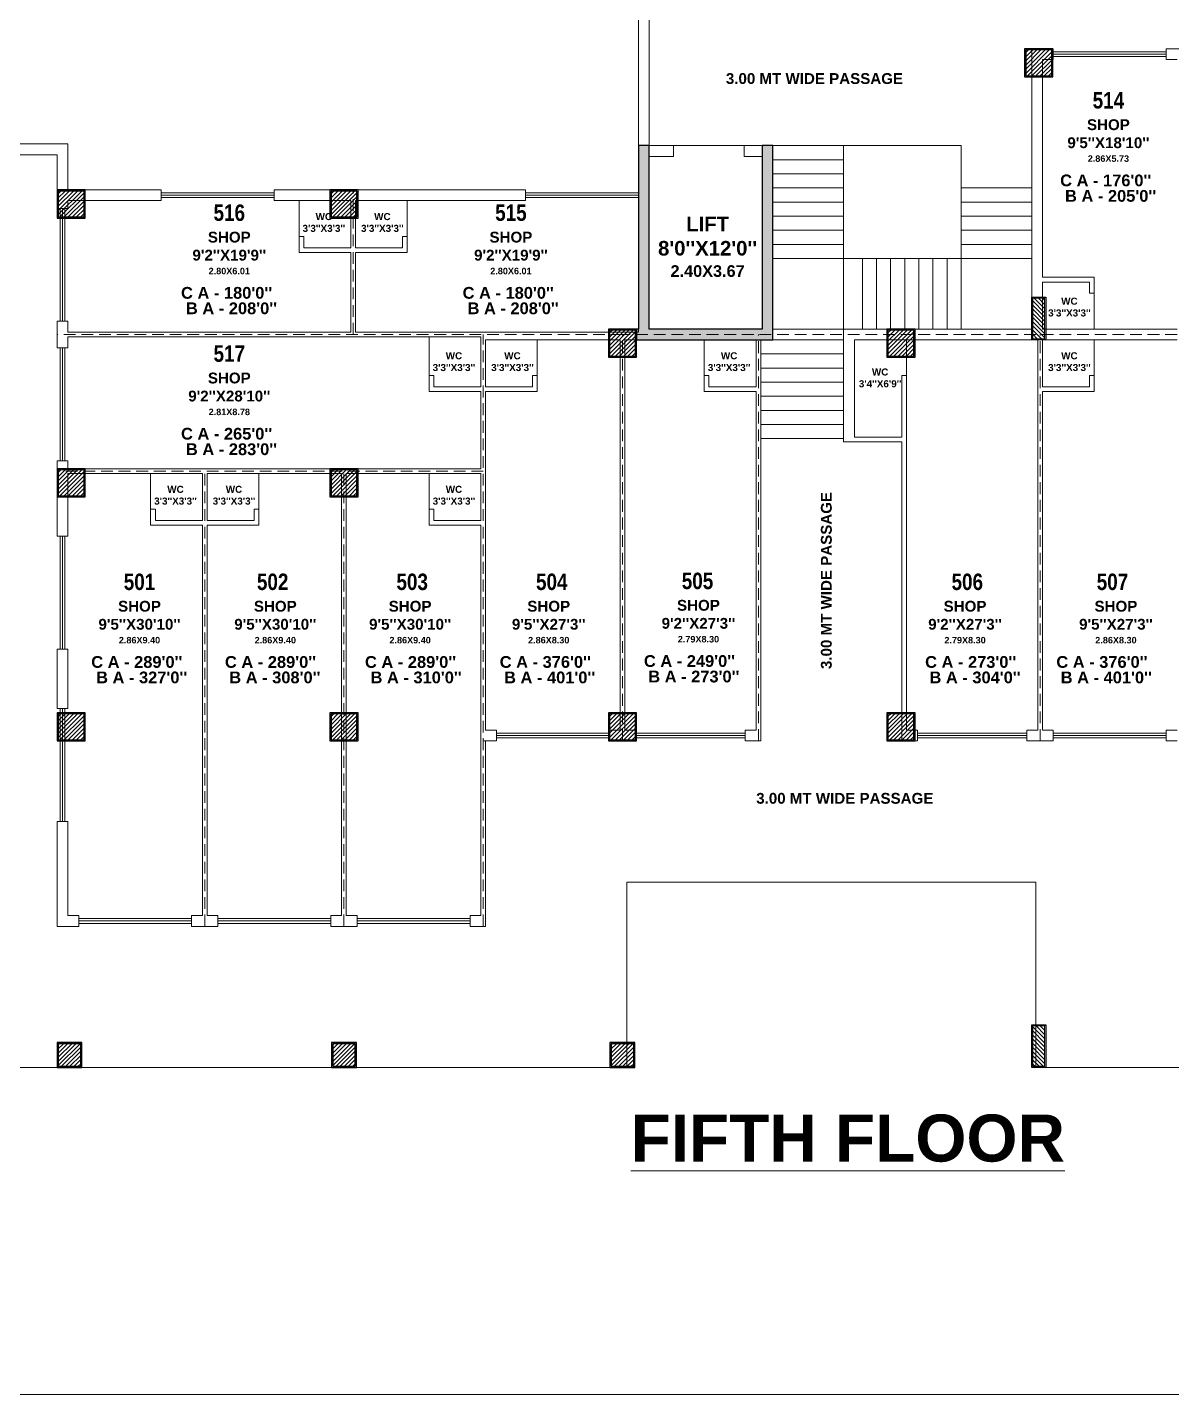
# Model space of a CAD drawing. Header units: metres. Extents: x 0 to 8495, y 0 to 3455.
# Drawn here: x 8351.37 to 8375.7, y 126.34 to 155.42 of the extents above; entities that cross this region are included whole.
import ezdxf

# ---------------------------------------------------------------- set-up
doc = ezdxf.new("R2010")
doc.units = ezdxf.units.M
doc.header["$MEASUREMENT"] = 0
doc.linetypes.add('DASH2', pattern=[0.375, 0.25, -0.125])
doc.layers.get('0').update_dxf_attribs({"lineweight": 18})
doc.layers.add('Columns', color=12, linetype='Continuous', lineweight=25)
doc.styles.get("Standard").update_dxf_attribs({"font": 'ARIALN.TTF', "height": 0.2})

msp = doc.modelspace()

# ---------------------------------------------------------------- hatches: boundary and pattern name
at = {"layer": 'Columns'}
h = msp.add_hatch(dxfattribs=at)
h.set_pattern_fill('ANSI31', scale=0.5)
h.set_pattern_definition([(45, (1241.44248, -303.396695), (-0.0441941738, 0.0441941738), [])])
h.paths.add_polyline_path([(8372.599, 154.389), (8373.149, 154.389), (8373.149, 154.939), (8372.599, 154.939)])
h = msp.add_hatch(dxfattribs=at)
h.set_pattern_fill('AR-CONC', color=150, scale=0.01)
h.set_pattern_definition([(50, (-105.88331, -155.953), (0.07172601826, -0.0062752135), [0.0075, -0.0825]), (355, (-105.88331, -155.953), (-0.01387513336, 0.0752192134), [0.006, -0.066]), (100.4514445, (-105.87733, -155.95352), (0.0578508847, 0.0689439991), [0.0063740192, -0.0701142112]), (46.1842, (-105.88331, -155.933), (0.1067241331, -0.0165519281), [0.01125, -0.12375]), (96.6356355, (-105.87442, -155.93438), (0.0934661946, 0.0974118601), [0.0095610342, -0.105171376]), (351.184164, (-105.88331, -155.933), (0.0934661945, 0.09741186), [0.009, -0.0990000001]), (21, (-105.87331, -155.938), (0.0596907052, -0.04026188907), [0.0075, -0.0825]), (326, (-105.87331, -155.938), (0.0243315332, 0.0725150045), [0.006, -0.066]), (71.4514447, (-105.868335, -155.941354), (0.0840222377, 0.0322531153), [0.006374019, -0.0701142112]), (37.5, (-105.88331, -155.952998), (0.00121598553, 0.03328938538), [0, -0.0652, 0, -0.067, 0, -0.06625]), (7.5, (-105.88331, -155.953), (0.02630695374, 0.03944117119), [0, -0.0382, 0, -0.0637, 0, -0.02525]), (327.5, (-105.90561, -155.952998), (0.05338224362, -0.00225548717), [0, -0.025, 0, -0.078, 0, -0.1035]), (317.5, (-105.91561, -155.953), (0.05831861693, 0.01001049823), [0, -0.0325, 0, -0.0518, 0, -0.0735])])
h.paths.add_polyline_path([(8364.592, 152.904), (8364.362, 152.904), (8364.362, 149.004), (8364.324, 149.004), (8364.324, 148.774), (8367.224, 148.774), (8367.224, 152.904), (8366.994, 152.904), (8366.994, 149.004), (8364.592, 149.004)])
h = msp.add_hatch(dxfattribs=at)
h.set_pattern_fill('ANSI31', scale=0.5)
h.set_pattern_definition([(45, (1220.87248, -306.396695), (-0.0441941738, 0.0441941738), [])])
h.paths.add_polyline_path([(8352.029, 151.389), (8352.579, 151.389), (8352.579, 151.939), (8352.029, 151.939)])
h = msp.add_hatch(dxfattribs=at)
h.set_pattern_fill('ANSI31', scale=0.5)
h.set_pattern_definition([(45, (1226.67248, -306.396695), (-0.0441941738, 0.0441941738), [])])
h.paths.add_polyline_path([(8357.829, 151.389), (8358.379, 151.389), (8358.379, 151.939), (8357.829, 151.939)])
at = {"layer": 'Columns', "lineweight": 0}
h = msp.add_hatch(dxfattribs=at)
h.set_pattern_fill('ANSI31', color=1, scale=0.5, angle=-90)
h.set_pattern_definition([(315, (1239.21632, -301.735686), (0.0441941738, 0.0441941738), [])])
h.paths.add_polyline_path([(8372.749, 148.799), (8372.999, 148.799), (8372.999, 149.659), (8372.749, 149.659)])
at = {"layer": 'Columns'}
h = msp.add_hatch(dxfattribs=at)
h.set_pattern_fill('ANSI31', scale=0.5)
h.set_pattern_definition([(45, (1232.59248, -309.356695), (-0.0441941738, 0.0441941738), [])])
h.paths.add_polyline_path([(8363.749, 148.429), (8364.299, 148.429), (8364.299, 148.979), (8363.749, 148.979)])
h = msp.add_hatch(dxfattribs=at)
h.set_pattern_fill('ANSI31', scale=0.5)
h.set_pattern_definition([(45, (1238.51248, -309.356695), (-0.0441941738, 0.0441941738), [])])
h.paths.add_polyline_path([(8369.669, 148.429), (8370.219, 148.429), (8370.219, 148.979), (8369.669, 148.979)])
h = msp.add_hatch(dxfattribs=at)
h.set_pattern_fill('ANSI31', scale=0.5)
h.set_pattern_definition([(45, (1220.87248, -312.326695), (-0.0441941738, 0.0441941738), [])])
h.paths.add_polyline_path([(8352.029, 145.459), (8352.579, 145.459), (8352.579, 146.009), (8352.029, 146.009)])
h = msp.add_hatch(dxfattribs=at)
h.set_pattern_fill('ANSI31', scale=0.5)
h.set_pattern_definition([(45, (1226.67248, -312.326695), (-0.0441941738, 0.0441941738), [])])
h.paths.add_polyline_path([(8357.829, 145.459), (8358.379, 145.459), (8358.379, 146.009), (8357.829, 146.009)])
h = msp.add_hatch(dxfattribs=at)
h.set_pattern_fill('ANSI31', scale=0.5)
h.set_pattern_definition([(45, (1220.87248, -317.516695), (-0.0441941738, 0.0441941738), [])])
h.paths.add_polyline_path([(8352.029, 140.269), (8352.579, 140.269), (8352.579, 140.819), (8352.029, 140.819)])
h = msp.add_hatch(dxfattribs=at)
h.set_pattern_fill('ANSI31', scale=0.5)
h.set_pattern_definition([(45, (1226.67248, -317.516695), (-0.0441941738, 0.0441941738), [])])
h.paths.add_polyline_path([(8357.829, 140.269), (8358.379, 140.269), (8358.379, 140.819), (8357.829, 140.819)])
h = msp.add_hatch(dxfattribs=at)
h.set_pattern_fill('ANSI31', scale=0.5)
h.set_pattern_definition([(45, (1232.59248, -317.516695), (-0.0441941738, 0.0441941738), [])])
h.paths.add_polyline_path([(8363.749, 140.269), (8364.299, 140.269), (8364.299, 140.819), (8363.749, 140.819)])
h = msp.add_hatch(dxfattribs=at)
h.set_pattern_fill('ANSI31', scale=0.5)
h.set_pattern_definition([(45, (1238.51248, -317.516695), (-0.0441941738, 0.0441941738), [])])
h.paths.add_polyline_path([(8369.669, 140.269), (8370.219, 140.269), (8370.219, 140.819), (8369.669, 140.819)])
at = {"layer": 'Columns', "lineweight": 0}
h = msp.add_hatch(dxfattribs=at)
h.set_pattern_fill('ANSI31', color=1, scale=0.5, angle=90)
h.set_pattern_definition([(135, (15506.53222, 584.72049), (-0.0441941738, -0.0441941738), [])])
h.paths.add_polyline_path([(8372.999, 134.185), (8372.749, 134.185), (8372.749, 133.325), (8372.999, 133.325)])
at = {"layer": 'Columns', "lineweight": 20}
h = msp.add_hatch(dxfattribs=at)
h.set_pattern_fill('ANSI31', color=5, scale=0.5)
h.set_pattern_definition([(45, (1220.83748, -324.530595), (-0.0441941738, 0.0441941738), [])])
h.paths.add_polyline_path([(8352.029, 133.325), (8352.509, 133.325), (8352.509, 133.805), (8352.029, 133.805)])
h = msp.add_hatch(dxfattribs=at)
h.set_pattern_fill('ANSI31', color=5, scale=0.5)
h.set_pattern_definition([(45, (1226.67248, -324.530595), (-0.0441941738, 0.0441941738), [])])
h.paths.add_polyline_path([(8357.864, 133.325), (8358.344, 133.325), (8358.344, 133.805), (8357.864, 133.805)])
h = msp.add_hatch(dxfattribs=at)
h.set_pattern_fill('ANSI31', color=5, scale=0.5)
h.set_pattern_definition([(45, (1232.59248, -324.530595), (-0.0441941738, 0.0441941738), [])])
h.paths.add_polyline_path([(8363.784, 133.325), (8364.264, 133.325), (8364.264, 133.805), (8363.784, 133.805)])

# ---------------------------------------------------------------- linework, layer by layer
at = {"lineweight": 0}
for p, q in [((8364.362, 156.134), (8364.362, 151.964)), ((8364.592, 155.904), (8364.592, 152.904)), ((8373.184, 154.964), (8372.724, 154.964)), ((8372.724, 152.529), (8372.724, 154.964)), ((8372.724, 154.864), (8372.724, 152.904)), ((8373.184, 154.734), (8372.954, 154.734)), ((8372.954, 150.434), (8372.954, 154.734)), ((8372.954, 154.734), (8373.184, 154.734)), ((8373.184, 154.964), (8373.184, 154.734)), ((8380.714, 154.964), (8375.584, 154.964)), ((8375.584, 154.734), (8375.584, 154.964)), ((8375.814, 154.734), (8375.584, 154.734)), ((8375.584, 154.734), (8375.814, 154.734)), ((8352.004, 152.712), (8340.334, 152.712)), ((8352.234, 152.942), (8340.564, 152.942)), ((8352.004, 151.734), (8352.004, 152.712)), ((8352.234, 151.964), (8352.234, 152.942)), ((8364.362, 151.964), (8364.362, 152.904)), ((8365.111, 152.904), (8364.592, 152.904)), ((8364.592, 152.674), (8365.111, 152.674)), ((8365.111, 152.674), (8364.592, 152.674)), ((8365.111, 152.674), (8364.592, 152.674)), ((8364.592, 149.004), (8364.592, 152.674)), ((8364.592, 152.674), (8364.592, 151.734)), ((8365.111, 152.674), (8365.111, 152.904)), ((8366.994, 152.904), (8366.611, 152.904)), ((8366.611, 152.904), (8366.611, 152.674)), ((8366.691, 152.674), (8366.611, 152.674)), ((8366.681, 152.674), (8366.994, 152.674)), ((8366.994, 152.674), (8366.681, 152.674)), ((8366.994, 152.904), (8367.224, 152.904)), ((8366.994, 149.004), (8366.994, 152.674)), ((8367.224, 152.904), (8367.224, 149.004)), ((8371.224, 152.904), (8368.724, 152.904)), ((8371.224, 152.004), (8371.224, 152.904)), ((8372.724, 152.674), (8372.724, 149.004)), ((8372.724, 149.004), (8372.724, 152.674)), ((8372.724, 152.674), (8372.724, 149.004)), ((8352.004, 151.569), (8352.004, 151.964)), ((8354.221, 151.964), (8352.234, 151.964)), ((8354.221, 151.964), (8354.221, 151.734)), ((8361.962, 151.964), (8356.621, 151.964)), ((8356.621, 151.734), (8356.621, 151.964)), ((8361.962, 151.964), (8361.962, 151.734)), ((8364.362, 151.734), (8364.362, 151.964)), ((8364.592, 149.004), (8364.592, 152.004)), ((8364.592, 149.004), (8364.592, 152.004)), ((8364.592, 149.004), (8364.592, 151.964)), ((8372.954, 150.104), (8372.954, 151.864)), ((8372.954, 151.864), (8372.954, 150.104)), ((8352.004, 151.569), (8352.234, 151.569)), ((8352.234, 151.569), (8352.234, 151.734)), ((8354.221, 151.734), (8352.234, 151.734)), ((8358.248, 151.734), (8356.621, 151.734)), ((8357.148, 151.734), (8357.148, 150.634)), ((8357.148, 151.734), (8357.148, 150.974)), ((8358.248, 151.734), (8358.248, 150.734)), ((8361.114, 151.734), (8358.348, 151.734)), ((8358.348, 151.734), (8358.348, 150.734)), ((8359.448, 151.734), (8359.448, 150.634)), ((8359.448, 151.734), (8359.448, 150.974)), ((8361.962, 151.734), (8361.114, 151.734)), ((8364.362, 151.734), (8364.362, 150.39)), ((8357.148, 150.974), (8357.248, 150.974)), ((8357.248, 150.974), (8357.248, 150.734)), ((8359.348, 150.974), (8359.348, 150.734)), ((8359.448, 150.974), (8359.348, 150.974)), ((8357.148, 150.634), (8358.248, 150.634)), ((8357.248, 150.734), (8358.248, 150.734)), ((8358.248, 150.634), (8358.248, 148.939)), ((8359.348, 150.734), (8358.348, 150.734)), ((8358.348, 150.634), (8358.348, 148.939)), ((8359.448, 150.634), (8358.348, 150.634)), ((8364.362, 150.634), (8364.362, 148.939)), ((8364.592, 149.004), (8364.592, 150.504)), ((8374.054, 150.104), (8372.954, 150.104)), ((8374.054, 149.004), (8374.054, 150.104)), ((8372.954, 149.004), (8372.954, 150.004)), ((8372.954, 150.004), (8372.954, 149.004)), ((8373.954, 150.004), (8372.954, 150.004)), ((8373.954, 149.764), (8373.954, 150.004)), ((8374.054, 149.764), (8373.954, 149.764)), ((8374.054, 149.004), (8374.054, 149.764)), ((8352.004, 148.889), (8352.004, 149.169)), ((8352.004, 149.169), (8352.234, 149.169)), ((8352.234, 148.939), (8352.234, 149.169)), ((8352.004, 148.604), (8352.004, 148.939)), ((8358.248, 148.939), (8352.234, 148.939)), ((8361.014, 148.939), (8358.348, 148.939)), ((8363.974, 148.939), (8361.014, 148.939)), ((8364.362, 148.939), (8363.974, 148.939)), ((8364.592, 149.004), (8366.994, 149.004)), ((8367.224, 149.004), (8370.159, 149.004)), ((8370.159, 149.004), (8370.389, 149.004)), ((8370.389, 149.004), (8370.692, 149.004)), ((8370.389, 149.004), (8370.692, 149.004)), ((8370.624, 149.004), (8372.699, 149.004)), ((8370.922, 149.004), (8372.724, 149.004)), ((8372.699, 149.004), (8371.199, 149.004)), ((8375.814, 149.004), (8372.954, 149.004)), ((8352.004, 148.604), (8352.004, 148.641)), ((8352.004, 148.604), (8352.234, 148.604)), ((8361.014, 148.839), (8352.234, 148.839)), ((8352.234, 148.774), (8352.234, 148.839)), ((8352.234, 148.774), (8352.234, 148.604)), ((8352.234, 148.604), (8352.234, 148.641)), ((8359.914, 148.774), (8359.914, 147.674)), ((8359.914, 148.774), (8359.914, 148.014)), ((8361.014, 147.774), (8361.014, 148.774)), ((8361.014, 147.774), (8361.014, 148.774)), ((8361.014, 148.774), (8361.014, 147.774)), ((8361.014, 148.774), (8361.014, 147.774)), ((8361.014, 148.774), (8361.014, 147.774)), ((8361.014, 148.774), (8361.014, 147.774)), ((8361.114, 147.774), (8361.114, 148.774)), ((8361.114, 147.774), (8361.114, 148.774)), ((8361.114, 147.774), (8361.114, 148.774)), ((8361.114, 148.774), (8361.114, 147.774)), ((8361.114, 148.774), (8361.114, 147.774)), ((8361.114, 148.774), (8361.114, 147.774)), ((8361.114, 148.774), (8361.114, 147.774)), ((8361.114, 148.774), (8363.974, 148.774)), ((8362.214, 148.774), (8362.214, 147.674)), ((8362.214, 148.774), (8362.214, 148.014)), ((8363.974, 140.474), (8363.974, 148.774)), ((8364.074, 148.774), (8366.864, 148.774)), ((8364.074, 140.474), (8364.074, 148.774)), ((8365.764, 148.774), (8365.764, 147.674)), ((8365.764, 148.774), (8365.764, 148.014)), ((8365.934, 148.774), (8365.834, 148.774)), ((8365.934, 148.774), (8365.834, 148.774)), ((8365.934, 148.774), (8366.864, 148.774)), ((8366.864, 148.774), (8365.934, 148.774)), ((8366.864, 147.774), (8366.864, 148.774)), ((8366.864, 147.774), (8366.864, 148.774)), ((8366.864, 148.774), (8366.864, 147.774)), ((8366.864, 148.774), (8366.864, 147.774)), ((8366.864, 148.774), (8366.864, 147.774)), ((8366.864, 148.774), (8366.864, 147.774)), ((8366.964, 148.774), (8368.034, 148.774)), ((8366.964, 140.244), (8366.964, 148.774)), ((8367.034, 148.774), (8368.724, 148.774)), ((8368.034, 148.774), (8367.034, 148.774)), ((8368.034, 148.774), (8368.134, 148.774)), ((8368.034, 148.774), (8368.134, 148.774)), ((8368.954, 148.774), (8370.178, 148.774)), ((8368.954, 148.774), (8368.954, 146.704)), ((8368.954, 148.774), (8368.954, 146.704)), ((8369.994, 148.774), (8372.854, 148.774)), ((8369.994, 148.774), (8372.854, 148.774)), ((8370.064, 140.474), (8370.064, 148.774)), ((8370.064, 148.774), (8370.064, 148.014)), ((8371.854, 148.774), (8371.754, 148.774)), ((8371.854, 148.774), (8371.754, 148.774)), ((8371.854, 148.774), (8371.754, 148.774)), ((8371.854, 148.774), (8371.754, 148.774)), ((8371.854, 148.774), (8372.854, 148.774)), ((8372.854, 148.774), (8371.854, 148.774)), ((8371.854, 148.774), (8372.854, 148.774)), ((8372.854, 148.774), (8371.854, 148.774)), ((8372.854, 147.774), (8372.854, 148.774)), ((8372.854, 147.774), (8372.854, 148.774)), ((8372.854, 148.774), (8372.854, 147.774)), ((8372.854, 148.774), (8372.854, 147.774)), ((8372.854, 148.774), (8372.854, 147.774)), ((8372.854, 148.774), (8372.854, 147.774)), ((8372.854, 147.774), (8372.854, 148.774)), ((8372.854, 147.774), (8372.854, 148.774)), ((8372.854, 148.774), (8372.854, 147.774)), ((8372.854, 148.774), (8372.854, 147.774)), ((8372.854, 148.774), (8372.854, 147.774)), ((8372.854, 148.774), (8372.854, 147.774)), ((8372.954, 147.774), (8372.954, 148.774)), ((8372.954, 147.774), (8372.954, 148.774)), ((8372.954, 147.774), (8372.954, 148.774)), ((8372.954, 148.774), (8372.954, 147.774)), ((8372.954, 148.774), (8372.954, 147.774)), ((8372.954, 148.774), (8372.954, 147.774)), ((8372.954, 148.774), (8372.954, 147.774)), ((8372.954, 148.774), (8372.954, 148.774)), ((8375.814, 148.774), (8372.954, 148.774)), ((8374.054, 148.774), (8374.054, 147.674)), ((8374.054, 148.774), (8374.054, 148.014)), ((8359.914, 148.014), (8360.014, 148.014)), ((8360.014, 148.014), (8360.014, 147.774)), ((8362.114, 148.014), (8362.114, 147.774)), ((8362.214, 148.014), (8362.114, 148.014)), ((8365.764, 148.014), (8365.864, 148.014)), ((8365.864, 148.014), (8365.864, 147.774)), ((8369.964, 146.704), (8369.964, 148.014)), ((8370.064, 148.014), (8369.964, 148.014)), ((8373.954, 148.014), (8373.954, 147.774)), ((8374.054, 148.014), (8373.954, 148.014)), ((8360.014, 147.774), (8361.014, 147.774)), ((8362.114, 147.774), (8361.114, 147.774)), ((8365.864, 147.774), (8366.864, 147.774)), ((8373.954, 147.774), (8372.954, 147.774)), ((8359.914, 147.674), (8361.014, 147.674)), ((8361.014, 146.034), (8361.014, 147.674)), ((8361.114, 140.474), (8361.114, 147.674)), ((8362.214, 147.674), (8361.114, 147.674)), ((8365.764, 147.674), (8366.864, 147.674)), ((8366.864, 140.474), (8366.864, 147.674)), ((8372.854, 140.474), (8372.854, 147.674)), ((8372.854, 140.474), (8372.854, 147.674)), ((8372.954, 140.474), (8372.954, 147.674)), ((8374.054, 147.674), (8372.954, 147.674)), ((8368.724, 146.604), (8368.724, 146.674)), ((8369.964, 146.604), (8368.724, 146.604)), ((8368.954, 146.704), (8369.964, 146.704)), ((8369.964, 140.244), (8369.964, 146.604)), ((8352.004, 146.168), (8352.004, 146.204)), ((8352.004, 144.596), (8352.004, 146.204)), ((8352.004, 146.204), (8352.234, 146.204)), ((8352.234, 146.168), (8352.234, 146.204)), ((8352.234, 146.204), (8352.234, 146.034)), ((8352.234, 146.034), (8361.014, 146.034)), ((8363.974, 145.934), (8363.974, 146.034)), ((8352.234, 145.934), (8352.234, 144.596)), ((8352.234, 145.934), (8355.094, 145.934)), ((8353.994, 145.934), (8353.994, 144.834)), ((8354.094, 145.934), (8353.994, 145.934)), ((8353.994, 145.934), (8353.994, 145.174)), ((8354.094, 145.934), (8353.994, 145.934)), ((8354.094, 145.934), (8355.094, 145.934)), ((8355.094, 145.934), (8354.094, 145.934)), ((8355.094, 144.934), (8355.094, 145.934)), ((8355.094, 144.934), (8355.094, 145.934)), ((8355.094, 145.934), (8355.094, 144.934)), ((8355.094, 145.934), (8355.094, 144.934)), ((8355.094, 145.934), (8355.094, 144.934)), ((8355.094, 145.934), (8355.094, 144.934)), ((8355.194, 144.934), (8355.194, 145.934)), ((8355.194, 144.934), (8355.194, 145.934)), ((8355.194, 144.934), (8355.194, 145.934)), ((8355.194, 145.934), (8355.194, 144.934)), ((8355.194, 145.934), (8355.194, 144.934)), ((8355.194, 145.934), (8355.194, 144.934)), ((8356.194, 145.934), (8355.194, 145.934)), ((8355.194, 145.934), (8355.194, 144.934)), ((8355.194, 145.934), (8356.194, 145.934)), ((8355.194, 145.934), (8358.054, 145.934)), ((8356.194, 145.934), (8356.294, 145.934)), ((8356.194, 145.934), (8356.294, 145.934)), ((8356.294, 145.934), (8356.294, 144.834)), ((8356.294, 145.934), (8356.294, 145.174)), ((8358.054, 136.53), (8358.054, 145.934)), ((8358.154, 136.53), (8358.154, 145.934)), ((8358.154, 145.934), (8361.014, 145.934)), ((8359.914, 145.934), (8359.914, 144.834)), ((8359.914, 145.934), (8359.914, 145.174)), ((8361.014, 144.934), (8361.014, 145.934)), ((8353.994, 145.174), (8354.094, 145.174)), ((8354.094, 145.174), (8354.094, 144.934)), ((8356.194, 145.174), (8356.194, 144.934)), ((8356.294, 145.174), (8356.194, 145.174)), ((8359.914, 145.174), (8360.014, 145.174)), ((8360.014, 145.174), (8360.014, 144.934)), ((8353.994, 144.834), (8355.094, 144.834)), ((8354.094, 144.934), (8355.094, 144.934)), ((8355.094, 136.53), (8355.094, 144.834)), ((8356.194, 144.934), (8355.194, 144.934)), ((8355.194, 136.53), (8355.194, 144.834)), ((8356.294, 144.834), (8355.194, 144.834)), ((8359.914, 144.834), (8361.014, 144.834)), ((8360.014, 144.934), (8361.014, 144.934)), ((8361.014, 136.53), (8361.014, 144.834)), ((8352.004, 144.596), (8352.234, 144.596)), ((8352.004, 140.934), (8352.004, 142.196)), ((8352.004, 140.934), (8352.004, 142.196)), ((8352.004, 142.196), (8352.234, 142.196)), ((8352.234, 140.934), (8352.234, 142.196)), ((8352.004, 140.934), (8352.234, 140.934)), ((8361.344, 140.474), (8361.114, 140.474)), ((8361.344, 140.474), (8361.344, 140.244)), ((8363.744, 140.474), (8363.974, 140.474)), ((8363.744, 140.474), (8363.744, 140.244)), ((8364.074, 140.474), (8364.304, 140.474)), ((8364.304, 140.474), (8364.304, 140.244)), ((8366.634, 140.474), (8366.864, 140.474)), ((8366.634, 140.474), (8366.634, 140.244)), ((8370.064, 140.474), (8370.294, 140.474)), ((8370.294, 140.474), (8370.294, 140.244)), ((8372.624, 140.474), (8372.854, 140.474)), ((8372.624, 140.474), (8372.624, 140.244)), ((8372.624, 140.474), (8372.854, 140.474)), ((8372.624, 140.474), (8372.624, 140.244)), ((8372.954, 140.474), (8373.184, 140.474)), ((8373.184, 140.474), (8373.184, 140.244)), ((8375.584, 140.474), (8375.814, 140.474)), ((8375.584, 140.474), (8375.584, 140.244)), ((8361.114, 136.53), (8361.114, 140.244)), ((8361.114, 136.53), (8361.114, 140.244)), ((8361.114, 140.244), (8361.344, 140.244)), ((8364.304, 140.244), (8363.744, 140.244)), ((8363.744, 140.244), (8364.304, 140.244)), ((8366.634, 140.244), (8366.914, 140.244)), ((8366.914, 140.244), (8366.964, 140.244)), ((8370.294, 140.244), (8369.964, 140.244)), ((8373.184, 140.244), (8372.624, 140.244)), ((8372.624, 140.244), (8373.184, 140.244)), ((8373.184, 140.244), (8372.624, 140.244)), ((8372.624, 140.244), (8373.184, 140.244)), ((8375.584, 140.244), (8375.814, 140.244)), ((8352.004, 136.3), (8352.004, 138.534)), ((8352.004, 136.3), (8352.004, 138.534)), ((8352.004, 138.534), (8352.234, 138.534)), ((8352.234, 136.53), (8352.234, 138.534)), ((8361.114, 137.244), (8361.114, 136.3)), ((8352.234, 136.53), (8352.464, 136.53)), ((8352.464, 136.53), (8352.464, 136.3)), ((8354.864, 136.53), (8355.094, 136.53)), ((8354.864, 136.53), (8354.864, 136.3)), ((8355.194, 136.53), (8355.424, 136.53)), ((8355.424, 136.53), (8355.424, 136.3)), ((8357.824, 136.53), (8358.054, 136.53)), ((8357.824, 136.53), (8357.824, 136.3)), ((8358.154, 136.53), (8358.384, 136.53)), ((8358.384, 136.53), (8358.384, 136.3)), ((8360.784, 136.53), (8361.014, 136.53)), ((8360.784, 136.53), (8360.784, 136.3)), ((8360.784, 136.53), (8361.014, 136.53)), ((8360.784, 136.53), (8360.784, 136.3)), ((8352.464, 136.3), (8352.004, 136.3)), ((8355.424, 136.3), (8354.864, 136.3)), ((8358.384, 136.3), (8357.824, 136.3)), ((8361.114, 136.3), (8360.784, 136.3)), ((8361.114, 136.3), (8360.784, 136.3))]:
    msp.add_line(p, q, dxfattribs=at)
at = {"color": 193, "lineweight": 0}
for p, q in [((8373.184, 154.899), (8375.584, 154.899)), ((8373.184, 154.799), (8375.584, 154.799)), ((8354.221, 151.899), (8356.621, 151.899)), ((8354.221, 151.799), (8356.621, 151.799)), ((8361.962, 151.899), (8364.362, 151.899)), ((8361.962, 151.799), (8364.362, 151.799)), ((8352.069, 149.169), (8352.069, 151.569)), ((8352.169, 149.169), (8352.169, 151.569)), ((8352.069, 146.204), (8352.069, 148.604)), ((8352.169, 146.204), (8352.169, 148.604)), ((8352.069, 142.196), (8352.069, 144.596)), ((8352.169, 142.196), (8352.169, 144.596)), ((8352.069, 138.534), (8352.069, 140.934)), ((8352.169, 138.534), (8352.169, 140.934)), ((8361.344, 140.409), (8363.744, 140.409)), ((8361.344, 140.309), (8363.744, 140.309)), ((8364.304, 140.409), (8366.634, 140.409)), ((8364.304, 140.309), (8366.634, 140.309)), ((8370.294, 140.409), (8372.624, 140.409)), ((8370.294, 140.309), (8372.624, 140.309)), ((8373.184, 140.409), (8375.584, 140.409)), ((8373.184, 140.309), (8375.584, 140.309)), ((8352.464, 136.465), (8354.864, 136.465)), ((8355.424, 136.465), (8357.824, 136.465)), ((8358.384, 136.465), (8360.784, 136.465)), ((8352.464, 136.365), (8354.864, 136.365)), ((8355.424, 136.365), (8357.824, 136.365)), ((8358.384, 136.365), (8360.784, 136.365))]:
    msp.add_line(p, q, dxfattribs=at)
at = {"color": 134, "lineweight": 0}
for p, q in [((8373.184, 154.849), (8375.584, 154.849)), ((8366.611, 152.904), (8365.111, 152.904)), ((8354.221, 151.849), (8356.621, 151.849)), ((8361.962, 151.849), (8364.362, 151.849)), ((8352.119, 149.169), (8352.119, 151.569)), ((8357.148, 151.734), (8357.148, 150.974)), ((8359.448, 151.734), (8359.448, 150.974)), ((8374.054, 149.004), (8374.054, 149.764)), ((8352.119, 146.204), (8352.119, 148.604)), ((8359.914, 148.839), (8359.914, 148.014)), ((8362.214, 148.774), (8362.214, 148.014)), ((8365.764, 148.774), (8365.764, 148.014)), ((8374.054, 148.774), (8374.054, 148.014)), ((8353.994, 145.934), (8353.994, 145.174)), ((8356.294, 145.934), (8356.294, 145.174)), ((8359.914, 145.934), (8359.914, 145.174)), ((8352.119, 142.196), (8352.119, 144.596)), ((8352.119, 138.534), (8352.119, 140.934)), ((8361.344, 140.359), (8363.744, 140.359)), ((8364.304, 140.359), (8366.634, 140.359)), ((8370.294, 140.359), (8372.624, 140.359)), ((8373.184, 140.359), (8375.584, 140.359)), ((8352.464, 136.415), (8354.864, 136.415)), ((8355.424, 136.415), (8357.824, 136.415)), ((8358.384, 136.415), (8360.784, 136.415))]:
    msp.add_line(p, q, dxfattribs=at)
at = {"color": 251, "lineweight": 0}
for p, q in [((8368.724, 152.904), (8367.224, 152.904)), ((8368.724, 149.004), (8368.724, 152.904)), ((8368.724, 152.604), (8367.224, 152.604)), ((8368.724, 152.304), (8367.224, 152.304)), ((8368.724, 152.004), (8367.224, 152.004)), ((8371.224, 149.004), (8371.224, 152.004)), ((8372.724, 152.004), (8371.224, 152.004)), ((8368.724, 151.704), (8367.224, 151.704)), ((8372.724, 151.704), (8371.224, 151.704)), ((8368.724, 151.404), (8367.224, 151.404)), ((8372.724, 151.404), (8371.224, 151.404)), ((8368.724, 151.104), (8367.224, 151.104)), ((8372.724, 151.104), (8371.224, 151.104)), ((8368.724, 150.804), (8367.224, 150.804)), ((8372.724, 150.804), (8371.224, 150.804)), ((8372.724, 150.504), (8367.224, 150.504)), ((8369.124, 149.004), (8369.124, 150.504)), ((8369.424, 149.004), (8369.424, 150.504)), ((8369.724, 149.004), (8369.724, 150.504)), ((8370.024, 149.004), (8370.024, 150.504)), ((8370.324, 149.004), (8370.324, 150.504)), ((8370.624, 149.004), (8370.624, 150.504)), ((8370.924, 149.004), (8370.924, 150.504)), ((8368.724, 149.004), (8368.724, 146.674)), ((8368.724, 148.774), (8367.224, 148.774)), ((8368.724, 148.774), (8368.724, 148.474)), ((8368.724, 148.474), (8366.964, 148.474)), ((8368.724, 148.174), (8368.724, 148.474)), ((8366.964, 148.174), (8368.724, 148.174)), ((8368.724, 148.174), (8368.724, 147.274)), ((8368.724, 147.874), (8366.964, 147.874)), ((8368.724, 147.574), (8366.964, 147.574)), ((8368.724, 147.274), (8366.964, 147.274)), ((8368.724, 146.974), (8366.964, 146.974)), ((8368.724, 146.674), (8366.964, 146.674)), ((8364.114, 137.24), (8364.114, 133.3)), ((8364.114, 137.24), (8364.114, 133.3)), ((8372.814, 137.24), (8364.114, 137.24)), ((8372.814, 137.24), (8372.814, 133.3)), ((8372.814, 136.3), (8372.814, 133.3)), ((8364.114, 133.3), (8349.004, 133.3)), ((8388.995, 133.3), (8372.814, 133.3))]:
    msp.add_line(p, q, dxfattribs=at)
at = {"color": 1, "linetype": 'DASH2', "lineweight": 0}
for p, q in [((8358.298, 148.889), (8358.298, 151.964)), ((8364.024, 148.889), (8352.004, 148.889)), ((8361.064, 136.3), (8361.064, 148.889)), ((8375.814, 148.889), (8363.974, 148.889)), ((8364.024, 140.244), (8364.024, 148.889)), ((8366.914, 140.244), (8366.914, 148.889)), ((8372.904, 140.244), (8372.904, 148.889)), ((8361.064, 145.984), (8352.004, 145.984)), ((8355.144, 136.3), (8355.144, 145.984)), ((8358.104, 136.3), (8358.104, 145.984))]:
    msp.add_line(p, q, dxfattribs=at)
at = {"color": 1, "lineweight": 0}
msp.add_line((8361.064, 140.244), (8361.114, 140.244), dxfattribs=at)
at = {"lineweight": 0}
msp.add_lwpolyline([(8253.018, 335.407), (8394.724, 335.407), (8394.724, 126.342), (8253.018, 126.342)], close=True, dxfattribs=at)
for points in [[(8361.014, 147.774), (8361.014, 148.839)], [(8361.114, 147.774), (8361.114, 148.774)], [(8366.864, 147.774), (8366.864, 148.774)], [(8372.854, 147.774), (8372.854, 148.774)], [(8372.854, 147.674), (8372.854, 148.774)], [(8372.954, 147.774), (8372.954, 148.774)], [(8355.094, 144.934), (8355.094, 145.934)], [(8355.194, 144.934), (8355.194, 145.934)]]:
    msp.add_lwpolyline(points, dxfattribs=at)
at = {"layer": 'Columns', "color": 7}
for points in [[(8372.574, 154.364), (8373.174, 154.364), (8373.174, 154.964), (8372.574, 154.964)], [(8372.599, 154.389), (8373.149, 154.389), (8373.149, 154.939), (8372.599, 154.939)], [(8352.004, 151.364), (8352.604, 151.364), (8352.604, 151.964), (8352.004, 151.964)], [(8352.029, 151.389), (8352.579, 151.389), (8352.579, 151.939), (8352.029, 151.939)], [(8357.804, 151.364), (8358.404, 151.364), (8358.404, 151.964), (8357.804, 151.964)], [(8357.829, 151.389), (8358.379, 151.389), (8358.379, 151.939), (8357.829, 151.939)], [(8363.724, 148.404), (8364.324, 148.404), (8364.324, 149.004), (8363.724, 149.004)], [(8363.749, 148.429), (8364.299, 148.429), (8364.299, 148.979), (8363.749, 148.979)], [(8369.644, 148.404), (8370.244, 148.404), (8370.244, 149.004), (8369.644, 149.004)], [(8369.669, 148.429), (8370.219, 148.429), (8370.219, 148.979), (8369.669, 148.979)], [(8352.004, 145.434), (8352.604, 145.434), (8352.604, 146.034), (8352.004, 146.034)], [(8352.029, 145.459), (8352.579, 145.459), (8352.579, 146.009), (8352.029, 146.009)], [(8357.804, 145.434), (8358.404, 145.434), (8358.404, 146.034), (8357.804, 146.034)], [(8357.829, 145.459), (8358.379, 145.459), (8358.379, 146.009), (8357.829, 146.009)], [(8352.004, 140.244), (8352.604, 140.244), (8352.604, 140.844), (8352.004, 140.844)], [(8352.029, 140.269), (8352.579, 140.269), (8352.579, 140.819), (8352.029, 140.819)], [(8357.804, 140.244), (8358.404, 140.244), (8358.404, 140.844), (8357.804, 140.844)], [(8357.829, 140.269), (8358.379, 140.269), (8358.379, 140.819), (8357.829, 140.819)], [(8363.724, 140.244), (8364.324, 140.244), (8364.324, 140.844), (8363.724, 140.844)], [(8363.749, 140.269), (8364.299, 140.269), (8364.299, 140.819), (8363.749, 140.819)], [(8369.644, 140.244), (8370.244, 140.244), (8370.244, 140.844), (8369.644, 140.844)], [(8369.669, 140.269), (8370.219, 140.269), (8370.219, 140.819), (8369.669, 140.819)]]:
    msp.add_lwpolyline(points, close=True, dxfattribs=at)
at = {"layer": 'Columns', "color": 150}
msp.add_lwpolyline([(8364.592, 152.904), (8364.362, 152.904), (8364.362, 149.004), (8364.324, 149.004), (8364.324, 148.774), (8367.224, 148.774), (8367.224, 152.904), (8366.994, 152.904), (8366.994, 149.004), (8364.592, 149.004), (8364.592, 152.904)], dxfattribs=at)
at = {"layer": 'Columns', "color": 1, "lineweight": 30}
for points in [[(8373.024, 148.774), (8372.724, 148.774), (8372.724, 149.684), (8373.024, 149.684)], [(8372.724, 134.21), (8373.024, 134.21), (8373.024, 133.3), (8372.724, 133.3)]]:
    msp.add_lwpolyline(points, close=True, dxfattribs=at)
at = {"layer": 'Columns', "color": 1, "lineweight": 0}
for points in [[(8372.999, 148.799), (8372.749, 148.799), (8372.749, 149.659), (8372.999, 149.659)], [(8372.749, 134.185), (8372.999, 134.185), (8372.999, 133.325), (8372.749, 133.325)]]:
    msp.add_lwpolyline(points, close=True, dxfattribs=at)
at = {"layer": 'Columns', "color": 5, "lineweight": 30}
for points in [[(8352.004, 133.3), (8352.534, 133.3), (8352.534, 133.83), (8352.004, 133.83)], [(8352.029, 133.325), (8352.509, 133.325), (8352.509, 133.805), (8352.029, 133.805)], [(8357.839, 133.3), (8358.369, 133.3), (8358.369, 133.83), (8357.839, 133.83)], [(8357.864, 133.325), (8358.344, 133.325), (8358.344, 133.805), (8357.864, 133.805)], [(8363.759, 133.3), (8364.289, 133.3), (8364.289, 133.83), (8363.759, 133.83)], [(8363.784, 133.325), (8364.264, 133.325), (8364.264, 133.805), (8363.784, 133.805)]]:
    msp.add_lwpolyline(points, close=True, dxfattribs=at)

# ---------------------------------------------------------------- texts
at = {"color": 251, "linetype": 'ByBlock', "lineweight": -2, "char_height": 0.23, "width": 3.84541, "attachment_point": 5}
for insert in [(8368.106, 154.329), (8368.751, 139.022)]:
    msp.add_mtext('{\\fArial|b1|i0|c0|p34;3.00 MT WIDE PASSAGE}', dxfattribs=dict(at, insert=insert))
at = {"color": 57, "linetype": 'ByBlock', "lineweight": -2, "true_color": 0x80812c, "char_height": 0.35, "width": 5.87922, "attachment_point": 5}
for s, insert in [('{\\fArial Narrow|b1|i0|c0|p34;514}', (8374.355, 153.866)), ('{\\fArial Narrow|b1|i0|c0|p34;516}', (8355.666, 151.476)), ('{\\fArial Narrow|b1|i0|c0|p34;515}', (8361.653, 151.476)), ('{\\fArial Narrow|b1|i0|c0|p34;517}', (8355.666, 148.479)), ('{\\fArial Narrow|b1|i0|c0|p34;501}', (8353.757, 143.626)), ('{\\fArial Narrow|b1|i0|c0|p34;502}', (8356.588, 143.626)), ('{\\fArial Narrow|b1|i0|c0|p34;503}', (8359.554, 143.626)), ('{\\fArial Narrow|b1|i0|c0|p34;504}', (8362.521, 143.626)), ('{\\fArial Narrow|b1|i0|c0|p34;505}', (8365.62, 143.645)), ('{\\fArial Narrow|b1|i0|c0|p34;506}', (8371.355, 143.626)), ('{\\fArial Narrow|b1|i0|c0|p34;507}', (8374.441, 143.626))]:
    msp.add_mtext(s, dxfattribs=dict(at, insert=insert))
at = {"color": 167, "linetype": 'ByBlock', "lineweight": -2, "char_height": 0.23, "width": 5.87922, "attachment_point": 5}
for s, insert in [("{\\fArial|b1|i0|c0|p34;SHOP\\P9'5''X18'10''\\P\\H0.6x;2.86X5.73}", (8374.355, 153.011)), ("{\\fArial|b1|i0|c0|p34;SHOP\\P9'2''X19'9''\\P\\H0.6x;2.80X6.01}", (8355.666, 150.62)), ("{\\fArial|b1|i0|c0|p34;SHOP\\P9'2''X19'9''\\P\\H0.6x;2.80X6.01}", (8361.653, 150.62)), ("{\\fArial|b1|i0|c0|p34;SHOP\\P9'2''X28'10''\\P\\H0.6x;2.81X8.78}", (8355.666, 147.624)), ("{\\fArial|b1|i0|c0|p34;SHOP\\P9'5''X30'10''\\P\\H0.6x;2.86X9.40}", (8353.757, 142.77)), ("{\\fArial|b1|i0|c0|p34;SHOP\\P9'5''X30'10''\\P\\H0.6x;2.86X9.40}", (8356.644, 142.77)), ("{\\fArial|b1|i0|c0|p34;SHOP\\P9'5''X30'10''\\P\\H0.6x;2.86X9.40}", (8359.51, 142.77)), ("{\\fArial|b1|i0|c0|p34;SHOP\\P9'5''X27'3''\\P\\H0.6x;2.86X8.30}", (8362.457, 142.77)), ("{\\fArial|b1|i0|c0|p34;SHOP\\P9'2''X27'3''\\P\\H0.6x;2.79X8.30}", (8365.64, 142.79)), ("{\\fArial|b1|i0|c0|p34;SHOP\\P9'2''X27'3''\\P\\H0.6x;2.79X8.30}", (8371.307, 142.77)), ("{\\fArial|b1|i0|c0|p34;SHOP\\P9'5''X27'3''\\P\\H0.6x;2.86X8.30}", (8374.515, 142.77))]:
    msp.add_mtext(s, dxfattribs=dict(at, insert=insert))
at = {"color": 1, "linetype": 'ByBlock', "lineweight": -2, "true_color": 0xff1a1a, "char_height": 0.25, "width": 6.93704, "attachment_point": 8}
for s, insert in [("{\\fArial|b1|i0|c0|p34;C A - 176'0''}", (8374.298, 152.036)), ("{\\fArial|b1|i0|c0|p34;B A - 205'0''}", (8374.402, 151.707)), ("{\\fArial|b1|i0|c0|p34;C A - 180'0''}", (8355.609, 149.645)), ("{\\fArial|b1|i0|c0|p34;C A - 180'0''}", (8361.595, 149.645)), ("{\\fArial|b1|i0|c0|p34;B A - 208'0''}", (8355.713, 149.316)), ("{\\fArial|b1|i0|c0|p34;B A - 208'0''}", (8361.7, 149.316)), ("{\\fArial|b1|i0|c0|p34;C A - 265'0''}", (8355.609, 146.649)), ("{\\fArial|b1|i0|c0|p34;B A - 283'0''}", (8355.713, 146.319)), ("{\\fArial|b1|i0|c0|p34;C A - 289'0''}", (8353.7, 141.795)), ("{\\fArial|b1|i0|c0|p34;C A - 289'0''}", (8356.542, 141.795)), ("{\\fArial|b1|i0|c0|p34;C A - 289'0''}", (8359.519, 141.795)), ("{\\fArial|b1|i0|c0|p34;C A - 376'0''}", (8362.384, 141.795)), ("{\\fArial|b1|i0|c0|p34;C A - 249'0''}", (8365.449, 141.815)), ("{\\fArial|b1|i0|c0|p34;C A - 273'0''}", (8371.427, 141.795)), ("{\\fArial|b1|i0|c0|p34;C A - 376'0''}", (8374.217, 141.795)), ("{\\fArial|b1|i0|c0|p34;B A - 327'0''}", (8353.804, 141.466)), ("{\\fArial|b1|i0|c0|p34;B A - 308'0''}", (8356.635, 141.466)), ("{\\fArial|b1|i0|c0|p34;B A - 310'0''}", (8359.638, 141.466)), ("{\\fArial|b1|i0|c0|p34;B A - 401'0''}", (8362.477, 141.466)), ("{\\fArial|b1|i0|c0|p34;B A - 273'0''}", (8365.542, 141.485)), ("{\\fArial|b1|i0|c0|p34;B A - 304'0''}", (8371.52, 141.466)), ("{\\fArial|b1|i0|c0|p34;B A - 401'0''}", (8374.31, 141.466))]:
    msp.add_mtext(s, dxfattribs=dict(at, insert=insert))
at = {"color": 245, "linetype": 'ByBlock', "lineweight": -2, "char_height": 0.15, "width": 2.26927, "attachment_point": 5}
for s, insert in [("{\\fArial|b1|i0|c0|p34;WC\\P3'3''X3'3''}", (8357.676, 151.269)), ("{\\fArial|b1|i0|c0|p34;WC\\P3'3''X3'3''}", (8358.92, 151.269)), ("{\\fArial|b1|i0|c0|p34;WC\\P3'3''X3'3''}", (8373.526, 149.47)), ("{\\fArial|b1|i0|c0|p34;WC\\P3'3''X3'3''}", (8360.442, 148.309)), ("{\\fArial|b1|i0|c0|p34;WC\\P3'3''X3'3''}", (8361.686, 148.309)), ("{\\fArial|b1|i0|c0|p34;WC\\P3'3''X3'3''}", (8366.292, 148.309)), ("{\\fArial|b1|i0|c0|p34;WC\\P3'3''X3'3''}", (8373.526, 148.309)), ("{\\fArial|b1|i0|c0|p34;WC\\P3'4''X6'9''}", (8369.502, 147.964)), ("{\\fArial|b1|i0|c0|p34;WC\\P3'3''X3'3''}", (8354.522, 145.469)), ("{\\fArial|b1|i0|c0|p34;WC\\P3'3''X3'3''}", (8355.766, 145.469)), ("{\\fArial|b1|i0|c0|p34;WC\\P3'3''X3'3''}", (8360.442, 145.469))]:
    msp.add_mtext(s, dxfattribs=dict(at, insert=insert))
at = {"color": 87, "linetype": 'ByBlock', "lineweight": -2, "true_color": 0x51613d, "insert": (8365.834, 150.751), "char_height": 0.30931, "width": 4.67939, "attachment_point": 5}
msp.add_mtext("{\\fArial|b1|i0|c0|p34;LIFT\\P8'0''X12'0''\\P\\H0.8x;2.40X3.67}", dxfattribs=at)
at = {"color": 251, "linetype": 'ByBlock', "lineweight": -2, "insert": (8368.36, 143.656), "char_height": 0.23, "width": 3.84541, "attachment_point": 5, "rotation": 90}
msp.add_mtext('{\\fArial|b1|i0|c0|p34;3.00 MT WIDE PASSAGE}', dxfattribs=at)
at = {"lineweight": 0, "insert": (8356.322, 132.299), "char_height": 1, "attachment_point": 1}
msp.add_mtext_dynamic_manual_height_columns('\\pi7.8771;{\\fArial|b1|i0|c0|p34;\\L\\C93;FIFTH FLOOR}', width=24.8777, gutter_width=1.25, heights=[0], dxfattribs=at)

doc.saveas('drawing.dxf')
